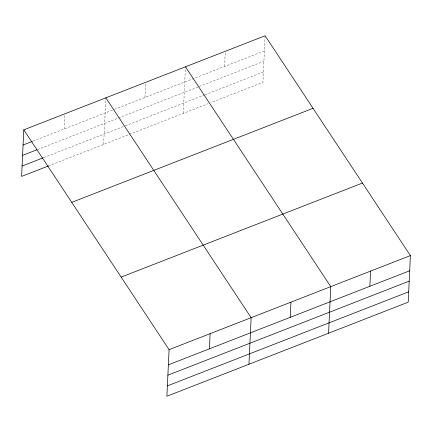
<?xml version="1.0" encoding="UTF-8"?>
<svg xmlns="http://www.w3.org/2000/svg" width="432" height="432" viewBox="0 0 432 432"><rect width="100%" height="100%" fill="white"/><g stroke="black" fill="none" stroke-linecap="round" stroke-linejoin="round"><path stroke-width="0.32" stroke-dasharray="2.16 1.62" d="M64.103 129.006L64.822 113.832M103.648 144.428L105.84 97.843M144.941 97.497L145.66 82.318M183.276 113.389L185.441 67.457M224.575 66.452L225.293 51.278M265.108 35.759L262.91 82.345L210.654 102.719M33.026 141.124L113.837 109.62M114.458 109.377L264.389 50.933M37.508 149.548L198.58 86.762M199.201 86.519L263.903 61.301M43.843 157.561L124.664 126.058M125.285 125.815L204.298 95.018M204.919 94.775L263.401 71.977M48.325 165.991L208.165 103.685"/><path stroke-width="0.65" d="M23.798 129.821L169.09 349.655L166.892 396.241L408.202 302.179L410.4 255.593L265.108 35.759L23.798 129.821L21.6 176.407L48.325 165.991M209.396 348.84L210.114 333.666M248.94 364.262L251.138 317.671L105.84 97.843M290.234 317.326L290.952 302.152M328.568 333.218L330.766 286.632L185.474 66.798M369.868 286.286L370.586 271.112M23.08 144.995L32.405 141.361M22.594 155.363L36.887 149.791M22.091 166.045L43.222 157.804M71.744 202.365L313.054 108.302M121.144 277.112L362.453 183.044M169.09 349.655L410.4 255.593M168.372 364.829L409.682 270.767M167.886 375.197L409.196 281.129M167.384 385.873L408.694 291.811"/></g></svg>
